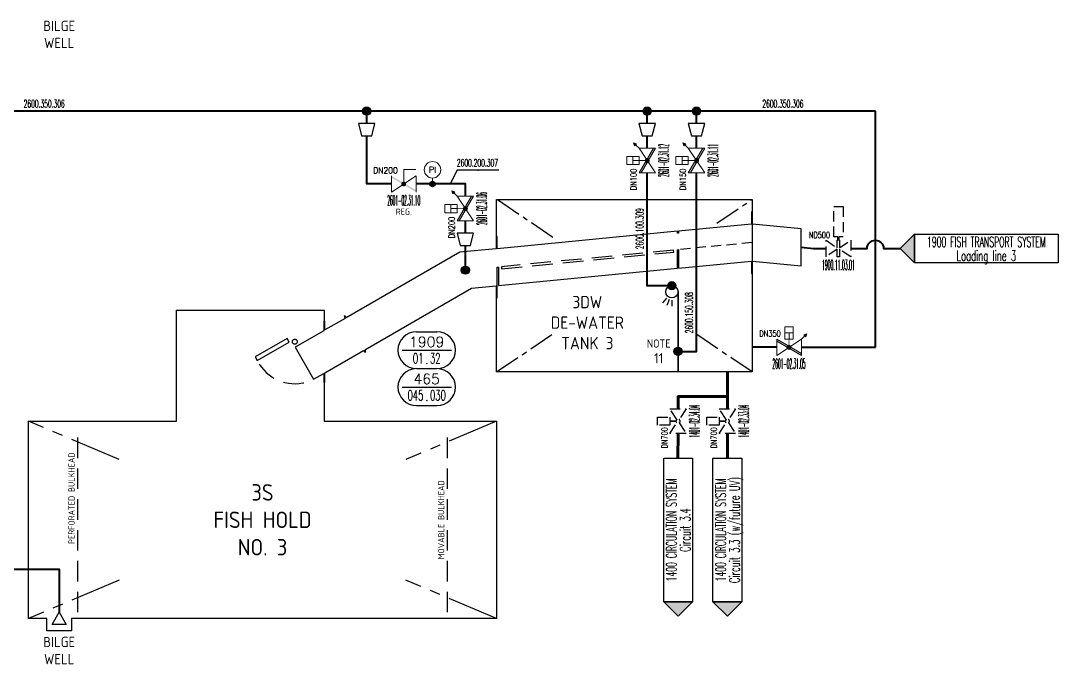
# Model space of a CAD drawing. Extents: x 20 to 522, y 20 to 460.
# Drawn here: x 269.7 to 522.1, y 22.4 to 179 of the extents above; entities that cross this region are included whole.
import ezdxf
from ezdxf.enums import TextEntityAlignment as Align

# ---------------------------------------------------------------- set-up
doc = ezdxf.new("R2010")
doc.units = 0
doc.header["$LTSCALE"] = 10
for name, pattern in [('CENTER', [2, 1.25, -0.25, 0.25, -0.25]), ('DASHED', [0.75, 0.5, -0.25]), ('HIDDEN', [0.375, 0.25, -0.125])]:
    doc.linetypes.add(name, pattern=pattern)
for name, color, linetype in [('000-TX1', 1, 'Continuous'), ('000-TX2', 2, 'Continuous'), ('000-TX3', 3, 'Continuous'), ('0CE1', 1, 'CENTER'), ('0CO0', 7, 'Continuous'), ('0CO1', 1, 'Continuous'), ('0CO2', 2, 'Continuous'), ('0DA1', 1, 'HIDDEN'), ('0TX1', 1, 'Continuous'), ('0TX2', 2, 'Continuous'), ('0TX3', 3, 'Continuous'), ('Reference_1', 7, 'Continuous'), ('Reference_2', 1, 'Continuous')]:
    doc.layers.add(name, color=color, linetype=linetype)
for name, color, linetype, lineweight in [('1400_1 Circulation System Piping', 102, 'Continuous', 60), ('2600 Tank Drainage System Piping', 200, 'Continuous', 40), ('ARMATURE', 1, 'Continuous', 15), ('PIPENUM', 1, 'Continuous', 25)]:
    doc.layers.add(name, color=color, linetype=linetype, lineweight=lineweight)
doc.layers.add('1900 Fish Transport Piping', color=153, linetype='Continuous', lineweight=40, true_color=0x5499d9)
doc.layers.add('Viewport', color=7, linetype='Continuous', plot=False)
doc.styles.add('MMC-TX2', font='romans.shx')
doc.styles.add('ROMANS', font='romans.shx')
doc.styles.get("Standard").update_dxf_attribs({"font": 'isocp.shx'})
doc.styles.add('Standard-TX2', font='romans.shx')

# ---------------------------------------------------------------- blocks, each defined once
blk = doc.blocks.new('BU310PN_F_MMC')
h = blk.add_hatch(color=256)
h.dxf.hatch_style = 1
h.paths.add_polyline_path([(7.31, 3.31), (6.57, 3.06), (6.82, 2.82), (7.06, 2.57)])
blk.add_hatch(color=256).paths.add_polyline_path([(0, 2), (6, -1.5), (6, -2), (0, 1.5)])
h = blk.add_hatch(color=256)
edge = h.paths.add_edge_path()
edge.add_arc((3, -0.01), 0.5, 0, 360)
for p, q in [((2, 3.5), (4, 3.5)), ((3, 3.5), (3, 2)), ((6, 2), (6.82, 2.82)), ((7.31, 3.31), (6.57, 3.06)), ((6.57, 3.06), (6.82, 2.82)), ((6.82, 2.82), (7.06, 2.57)), ((7.31, 3.31), (7.06, 2.57))]:
    blk.add_line(p, q)
for points in [[(2, 2), (4, 2), (4, 5), (2, 5)], [(0, 2), (6, -1.5), (6, -2), (0, 1.5)]]:
    blk.add_lwpolyline(points, close=True)
blk.add_lwpolyline([(0, 2), (0, -2), (6, 2), (6, -2)])
at = {"const_width": 0.2}
blk.add_lwpolyline([(3, 0), (3, 2)], dxfattribs=at)
blk.add_circle((3, -0.01), 0.5)
at = {"layer": '000-TX1', "style": 'MMC-TX2', "width": 0.75}
blk.add_attdef('SIZE', text='', height=1.5, dxfattribs=at).set_placement((1, 3.34), align=Align.MIDDLE_RIGHT)
at = {"layer": '000-TX1', "style": 'MMC-TX2', "width": 0.457143}
blk.add_attdef('ITEMNR.', text='', height=2.5, rotation=360, dxfattribs=at).set_placement((-0.99, -5.24), (7.01, -5.24), align=Align.FIT)
at = {"layer": '000-TX1', "style": 'MMC-TX2', "flags": 1}
for tag, p in [('PRODUCT_NR', (-1, -10.2)), ('DESCRIPTION.', (-1, -13.16)), ('TYPE', (-1, -16.17)), ('RATING', (-1, -19.17)), ('DRILL', (-1, -22.17)), ('HOUSING', (-1, -25.17)), ('TRIM', (-1, -28.17)), ('STEM', (-1, -31.17)), ('SEAT', (-1, -34.17)), ('CTRL', (-1, -37.17)), ('CERT', (-1, -40.17)), ('REMARKS', (-1, -43.17)), ('REV', (-1, -46.17)), ('TAG', (-1, -49.17)), ('FONT/SIGN', (-1, -52.17)), ('DO', (-1, -55.84)), ('DI', (-1, -58.84)), ('AO', (-0.79, -61.28)), ('AI', (-0.79, -64.28)), ('BUS', (-1, -66.95))]:
    blk.add_attdef(tag, p, '', height=1.5, dxfattribs=at)
blk = doc.blocks.new('Pipe_tag')
at = {"layer": '0CO1', "ltscale": 2}
blk.add_point((6, 0), dxfattribs=at)
at = {"color": 0, "style": 'ROMANS', "width": 0.532808}
blk.add_attdef('PIPE-NO', text='', height=2.2, dxfattribs=at).set_placement((-0.18, 1.08), (11.82, 1.08), align=Align.FIT)
at = {"layer": '000-TX2', "color": 2, "style": 'ROMANS', "flags": 1}
for tag, p in [('REMARKS', (6, 12.18)), ('FROM', (6.01, 8.78)), ('TO', (5.97, 10.4)), ('MATERIAL', (6.34, 6.9)), ('DIAMETER', (6.07, 4.56))]:
    blk.add_attdef(tag, text='', height=1.2, dxfattribs=at).set_placement(p, align=Align.MIDDLE_CENTER)
at = {"layer": '000-TX2', "style": 'ROMANS'}
blk.add_attdef('PIPE_TYPE', text='', height=1.2, dxfattribs=at).set_placement((5.89, -1.18), align=Align.MIDDLE)
blk = doc.blocks.new('JOINT')
h = blk.add_hatch(color=256)
h.dxf.hatch_style = 1
h.paths.add_polyline_path([(1, 0, 1), (-1, 0, 1)])
at = {"layer": 'Viewport'}
blk.add_circle((0, 0), 1, dxfattribs=at)
blk = doc.blocks.new('1900 TANK-TRUNK-DEWATER 01')
blk.add_lwpolyline([(7.5, 1.5), (9.23, -1.5), (5.77, -1.5)], close=True)
at = {"layer": '0CE1', "ltscale": 0.5}
for points in [[(127.59, 92.76), (113.93, 102)], [(167.51, 96.23), (176.05, 102)], [(113.93, 60), (127.59, 69.24)], [(176.05, 60), (162.39, 69.24)]]:
    blk.add_lwpolyline(points, dxfattribs=at)
at = {"layer": '0CE1'}
for points in [[(22.11, 38.68), (0, 48)], [(113.93, 48), (91.82, 38.68)], [(22.11, 9.32), (0, 0)], [(113.93, 0), (91.82, 9.32)]]:
    blk.add_lwpolyline(points, dxfattribs=at)
blk.add_circle((64.82, 67.36), 0.6, dxfattribs=at)
at = {"layer": '0CO0', "linetype": 'DASHED'}
blk.add_arc((64.82, 67.36), 10.22, 212.2433, 291.0238, dxfattribs=at)
at = {"layer": '0CO1'}
for points in [[(84.32, 120.5), (80.32, 120.5), (81.07, 117.5), (83.57, 117.5)], [(152.55, 120.5), (148.55, 120.5), (149.3, 117.5), (151.8, 117.5)], [(164.55, 120.5), (160.55, 120.5), (161.3, 117.5), (163.8, 117.5)], [(114.08, 93), (113.78, 93), (113.78, 89.99), (104.93, 89.13), (77.33, 73.19), (77.08, 73.63), (76.82, 73.48), (77.07, 73.04), (72.15, 70.21), (72.15, 72.42), (71.85, 72.42), (71.85, 70.03), (64.9, 66.02), (69.4, 58.23), (71.85, 59.64), (71.85, 57.42), (72.15, 57.42), (72.15, 59.81), (81.57, 65.25), (81.82, 64.82), (82.08, 64.97), (81.83, 65.4), (107.82, 80.41), (113.78, 80.99), (113.78, 78), (114.08, 78), (114.08, 85.5), (114.38, 85.53), (114.38, 81.03), (157.9, 85.24), (157.9, 89.75), (158.2, 89.78), (158.2, 85.27), (175.9, 86.99), (175.9, 84), (176.2, 84), (176.2, 86.99), (188.05, 85.84), (188.05, 94.84), (176.2, 95.99), (176.2, 99), (175.9, 99), (175.9, 95.99), (158.2, 94.28), (158.2, 93.78), (157.9, 93.75), (157.9, 94.25), (114.08, 90)], [(108.32, 93.77), (104.32, 93.77), (105.07, 90.77), (107.57, 90.77)], [(63.48, 67.28), (62.98, 68.15), (55.19, 63.65), (55.69, 62.78)]]:
    blk.add_lwpolyline(points, close=True, dxfattribs=at)
for points in [[(155.27, 77.97), (154.3, 76.82)], [(155.87, 77.62), (155.36, 76.21)], [(156.55, 77.5), (156.55, 76)]]:
    blk.add_lwpolyline(points, dxfattribs=at)
at = {"layer": '0CO2'}
for points in [[(113.93, 93), (113.93, 102), (176.05, 102), (176.05, 60), (158.05, 60), (158.05, 79.5), (158.05, 60), (113.93, 60), (113.93, 78)], [(72, 57.42), (72, 48), (72, 48), (113.93, 48), (113.93, 0), (10.5, 0), (10.5, -3), (4.5, -3), (4.5, 0), (0, 0), (0, 48), (36, 48), (36, 75), (72, 75), (72, 72.42)]]:
    blk.add_lwpolyline(points, dxfattribs=at)
blk.add_circle((156.55, 79.5), 1.5, dxfattribs=at)
at = {"layer": '0DA1'}
blk.add_lwpolyline([(176.05, 91.5), (158.2, 89.78)], dxfattribs=at)
at = {"layer": '0DA1', "linetype": 'DASHED'}
blk.add_lwpolyline([(115.12, 85.11), (157.01, 89.16), (156.96, 89.66), (115.07, 85.61)], close=True, dxfattribs=at)
at = {"layer": '0DA1', "ltscale": 2}
for points in [[(12, 1.5), (12, 46.5)], [(101.93, 1.5), (101.93, 46.5)]]:
    blk.add_lwpolyline(points, dxfattribs=at)
at = {"layer": '1400_1 Circulation System Piping'}
for points in [[(170.05, 60), (170.05, 51)], [(170.05, 54), (158.05, 54), (158.05, 51)], [(158.05, 45), (158.04, 39)], [(170.07, 45), (170.05, 39)]]:
    blk.add_lwpolyline(points, dxfattribs=at)
at = {"layer": '1900 Fish Transport Piping'}
blk.add_lwpolyline([(188.05, 90.34), (191.05, 90.05), (194.05, 90.05)], dxfattribs=at)
at = {"layer": '2600 Tank Drainage System Piping'}
for points in [[(82.32, 120.5), (82.32, 123.5)], [(150.55, 120.5), (150.55, 123.5)], [(162.55, 120.5), (162.55, 123.5)], [(88.32, 105.77), (82.32, 105.77), (82.32, 117.5)], [(150.55, 114.5), (150.55, 117.5)], [(162.55, 114.5), (162.55, 117.5)], [(156.55, 81), (150.55, 81), (150.55, 108.5)], [(158.05, 65), (162.55, 65), (162.55, 108.5)], [(106.32, 102.77), (106.32, 105.77), (94.32, 105.77)], [(106.32, 93.77), (106.32, 96.77)], [(106.32, 84.77), (106.32, 90.77)], [(182.05, 66), (176.05, 66)], [(-6, 12), (7.5, 12), (7.5, 1.5)]]:
    blk.add_lwpolyline(points, dxfattribs=at)
for p in [(82.32, 123.5), (150.55, 123.5), (162.55, 123.5), (106.32, 84.77), (156.55, 81), (158.05, 65)]:
    blk.add_blockref('JOINT', p, dxfattribs=at)
at = {"layer": '000-TX1', "insert": (153.36, 65), "char_height": 2.5, "attachment_point": 5}
blk.add_mtext_dynamic_manual_height_columns('\\pxqc;{\\H0.8x;NOTE}\\P11', width=18.0955, gutter_width=25, heights=[0], dxfattribs=at)
at = {"layer": '0TX1', "char_height": 1.5, "attachment_point": 5, "rotation": 90}
for s, insert in [('\\pxqc;PERFORATED BULKHEAD', (10.5, 29.25)), ('\\pxqc;MOVABLE BULKHEAD', (100.43, 24))]:
    blk.add_mtext_dynamic_manual_height_columns(s, width=42.838, gutter_width=1, heights=[0], dxfattribs=dict(at, insert=insert))
at = {"layer": '0TX1', "insert": (7.5, -4.5), "char_height": 2.5, "attachment_point": 2}
blk.add_mtext_dynamic_manual_height_columns('\\pxqc;BILGE\\PWELL', width=13.9225, gutter_width=1, heights=[7.85], dxfattribs=at)
blk = doc.blocks.new('Reference_diagram1')
at = {"layer": 'Reference_2'}
blk.add_hatch(color=256, dxfattribs=at).paths.add_polyline_path([(-3.5, -3.5), (0, 0), (-3.5, 3.5)])
blk.add_lwpolyline([(-38.5, -3.5), (-3.5, -3.5), (-3.5, 3.5), (-38.5, 3.5)], close=True, dxfattribs=at)
blk.add_lwpolyline([(-3.5, 3.5), (-3.5, -3.5), (0, 0), (-3.5, 3.5)], dxfattribs=at)
at = {"layer": 'Reference_1', "style": 'ROMANS'}
for tag, width, p in [('WBS-NAME', 0.55, (-21, 2.85)), ('DESCRIPTION', 0.6, (-21, -0.5))]:
    blk.add_attdef(tag, text='', height=2.5, dxfattribs=dict(at, width=width)).set_placement(p, align=Align.TOP_CENTER)
blk = doc.blocks.new('INTERFACE VALVE')
at = {"linetype": 'HIDDEN'}
blk.add_lwpolyline([(0.42, -0.27, -0.547905), (-0.42, -0.27), (-3, -1.99), (-3, 2.01), (-0.41, 0.29, -0.192777), (-0.1, 0.49), (-0.1, 2.01), (-1, 2.01), (-1, 5.01), (1, 5.01), (1, 2.01), (0.1, 2.01), (0.1, 0.49, -0.192777), (0.41, 0.29), (3, 2.01), (3, -1.99), (0.42, -0.28)], format="xyb", dxfattribs=at)
at = {"style": 'MMC-TX2', "width": 0.7}
blk.add_attdef('SIZE', text='', height=1.5, dxfattribs=at).set_placement((-1.46, 3.31), align=Align.MIDDLE_RIGHT)
at = {"style": 'MMC-TX2', "width": 0.457143}
blk.add_attdef('ITEMNR.', text='', height=2.5, rotation=360, dxfattribs=at).set_placement((-3.99, -5.23), (4.01, -5.23), align=Align.FIT)
at = {"style": 'MMC-TX2', "flags": 1}
blk.add_attdef('DESCRIPTION.', (-4, -7.96), '', height=1.5, dxfattribs=at)
blk = doc.blocks.new('INTERFACE VALVE GV')
at = {"linetype": 'HIDDEN'}
blk.add_lwpolyline([(0.25, -0.15), (0.25, -1.99), (-0.25, -1.99), (-0.25, -0.15), (-3, -1.99), (-3, 2.01), (-0.25, 0.18), (-0.25, 2.01), (-0.1, 2.01), (-0.1, 2.86), (-1.14, 2.86), (-1.14, 10.21), (1.14, 10.21), (1.14, 2.86), (0.1, 2.86), (0.1, 2.01), (0.25, 2.01), (0.25, 0.18), (3, 2.01), (3, -1.99), (0.25, -0.15)], dxfattribs=at)
at = {"style": 'MMC-TX2', "width": 0.7}
blk.add_attdef('SIZE', text='', height=1.5, dxfattribs=at).set_placement((-1.46, 3.31), align=Align.MIDDLE_RIGHT)
at = {"style": 'MMC-TX2', "width": 0.457143}
blk.add_attdef('ITEMNR.', text='', height=2.5, rotation=360, dxfattribs=at).set_placement((-3.99, -5.23), (4.01, -5.23), align=Align.FIT)
at = {"style": 'MMC-TX2', "flags": 1}
blk.add_attdef('DESCRIPTION.', (-4, -7.96), '', height=1.5, dxfattribs=at)
blk = doc.blocks.new('MMCFP_COMP_TAG')
at = {"layer": '000-TX3', "ltscale": 3}
for p, q in [((-2.5, 4.5), (2.5, 4.5)), ((-6, 0), (6, 0)), ((-2.5, -4.5), (2.5, -4.5))]:
    blk.add_line(p, q, dxfattribs=at)
for centre, start, end in [((-2.5, 0), 90, 270), ((2.5, 0), 270, 90)]:
    blk.add_arc(centre, 4.5, start, end, dxfattribs=at)
at = {"layer": '000-TX2', "style": 'Standard-TX2'}
blk.add_text('.', height=1.5, dxfattribs=at).set_placement((0.02, -3.35), align=Align.CENTER)
at = {"layer": '000-TX2', "style": 'Standard-TX2', "flags": 8}
blk.add_attdef('WBS1', text='', height=2.5, dxfattribs=at).set_placement((-0.02, 0.75), align=Align.CENTER)
at = {"layer": '000-TX2', "style": 'Standard-TX2', "width": 0.6, "flags": 8}
blk.add_attdef('WBS2', text='', height=2.5, dxfattribs=at).set_placement((-0.8, -3.25), align=Align.RIGHT)
blk.add_attdef('Number', (0.8, -3.25), '', height=2.5, dxfattribs=at)
blk = doc.blocks.new('BU301_MMC')
h = blk.add_hatch(color=256)
edge = h.paths.add_edge_path()
edge.add_arc((3, 0), 0.5, 0, 360)
at = {"const_width": 0.25}
blk.add_lwpolyline([(3, 0), (3, 3.5), (6, 3.5)], dxfattribs=at)
blk.add_lwpolyline([(0, 2), (0, -2), (6, 2), (6, -2)])
blk.add_circle((3, 0), 0.5)
blk.add_solid([(0, 2), (6, -1.5), (0, 1.5), (6, -2)])
at = {"layer": '000-TX1', "style": 'MMC-TX2', "width": 0.9}
blk.add_attdef('SIZE', text='', height=1.5, dxfattribs=at).set_placement((1.54, 3.3), align=Align.MIDDLE_RIGHT)
at = {"layer": '000-TX1', "style": 'MMC-TX2', "width": 0.457143}
blk.add_attdef('ITEMNR.', text='', height=2.5, rotation=360, dxfattribs=at).set_placement((-0.99, -5.24), (7.01, -5.24), align=Align.FIT)
at = {"layer": '000-TX1', "style": 'MMC-TX2', "flags": 1}
for tag, p in [('PRODUCT_NR', (-1, -10.2)), ('DESCRIPTION.', (-1, -13.16)), ('TYPE', (-1, -16.17)), ('RATING', (-1, -19.17)), ('DRILL', (-1, -22.17)), ('HOUSING', (-1, -25.17)), ('TRIM', (-1, -28.17)), ('STEM', (-1, -31.17)), ('SEAT', (-1, -34.17)), ('CTRL', (-1, -37.17)), ('CERT', (-1, -40.17)), ('REV', (-1, -46.17)), ('TAG', (-1, -49.17)), ('FONT/SIGN', (-1, -52.17)), ('DO', (-1, -55.82)), ('DI', (-1, -58.82)), ('AO', (-0.79, -61.26)), ('AI', (-0.79, -64.26)), ('BUS', (-1, -66.94))]:
    blk.add_attdef(tag, p, '', height=1.5, dxfattribs=at)
blk.add_attdef('REMARKS', text='', height=1, dxfattribs=at).set_placement((-1, -43.17), (9.07, -43.17), align=Align.ALIGNED)
blk = doc.blocks.new('PI')
blk.add_line((0, 0), (0, 0.78))
blk.add_circle((0, 2.78), 2)
at = {"layer": '000-TX1', "style": 'MMC-TX2', "flags": 1}
for tag, p in [('DO', (-2.77, -54.19)), ('DI', (-2.77, -57.19)), ('AO', (-2.56, -59.63)), ('AI', (-2.56, -62.63)), ('BUS', (-2.77, -65.3))]:
    blk.add_attdef(tag, p, '', height=1.5, dxfattribs=at)
at = {"layer": '0TX1', "style": 'MMC-TX2', "width": 0.457143}
blk.add_attdef('ITEMNR.', text='', height=2.5, rotation=360, dxfattribs=at).set_placement((-3.69, 5.84), (4.31, 5.84), align=Align.FIT)
at = {"layer": '0TX1', "style": 'MMC-TX2'}
blk.add_attdef('SIZE', text='', height=1.5, dxfattribs=at).set_placement((-1.84, 0.9), align=Align.MIDDLE_RIGHT)
at = {"layer": '0TX1', "style": 'MMC-TX2', "flags": 1}
for tag, p in [('PRODUCT_NR', (-2.77, -9.56)), ('DESCRIPTION.', (-2.77, -12.52)), ('TYPE', (-2.77, -15.53)), ('RATING', (-2.77, -18.53)), ('DRILL', (-2.77, -21.53)), ('HOUSING', (-2.77, -24.53)), ('TRIM', (-2.77, -27.53)), ('STEM', (-2.77, -30.53)), ('SEAT', (-2.77, -33.53)), ('CTRL', (-2.77, -36.53)), ('CERT', (-2.77, -39.53)), ('REMARKS', (-2.77, -42.53)), ('REV', (-2.77, -45.53)), ('TAG', (-2.77, -48.53)), ('FONT/SIGN', (-2.77, -51.53))]:
    blk.add_attdef(tag, p, '', height=1.5, dxfattribs=at)
at = {"layer": '0TX2', "style": 'MMC-TX2', "flags": 8}
blk.add_attdef('PI', text='', height=1.5, dxfattribs=at).set_placement((0, 2.78), align=Align.MIDDLE_CENTER)

msp = doc.modelspace()

# ---------------------------------------------------------------- linework, layer by layer
at = {"layer": '0CO0'}
msp.add_lwpolyline([(385.99, 142.63), (375.86, 142.63), (374.16, 139.3)], dxfattribs=at)
at = {"layer": '1900 Fish Transport Piping'}
msp.add_lwpolyline([(471.58, 123.58), (475.58, 123.58, -1), (479.58, 123.58), (483.58, 123.58)], format="xyb", dxfattribs=at)
at = {"layer": '2600 Tank Drainage System Piping'}
for p, q in [((477.58, 157.02), (174.52, 157.02)), ((477.58, 99.53), (477.58, 157.02)), ((459.58, 99.53), (477.58, 99.53))]:
    msp.add_line(p, q, dxfattribs=at)

# ---------------------------------------------------------------- block references
ref = msp.add_blockref('Reference_diagram1', (483.58, 123.58), dxfattribs=dict(xscale=-1))
ref.add_attrib('WBS-NAME', '1900 FISH TRANSPORT SYSTEM', dxfattribs={"layer": 'Reference_1', "height": 2.5, "style": 'ROMANS', "width": 0.55}).set_placement((504.58, 126.43), align=Align.TOP_CENTER)
ref.add_attrib('DESCRIPTION', 'Loading line 3', dxfattribs={"layer": 'Reference_1', "height": 2.5, "style": 'ROMANS', "width": 0.6}).set_placement((504.58, 123.08), align=Align.TOP_CENTER)
ref = msp.add_blockref('MMCFP_COMP_TAG', (368.43, 98.83))
ref.add_attrib('WBS1', '1909', dxfattribs={"layer": '000-TX2', "height": 2.5, "style": 'Standard-TX2'}).set_placement((368.42, 99.58), align=Align.CENTER)
ref.add_attrib('WBS2', '01', dxfattribs={"layer": '000-TX2', "height": 2.5, "style": 'Standard-TX2', "width": 0.6}).set_placement((367.63, 95.58), align=Align.RIGHT)
ref.add_attrib('Number', '32', (369.23, 95.58), dxfattribs={"layer": '000-TX2', "height": 2.5, "style": 'Standard-TX2', "width": 0.6})
ref = msp.add_blockref('MMCFP_COMP_TAG', (368.43, 89.83))
ref.add_attrib('WBS1', '465', dxfattribs={"layer": '000-TX2', "height": 2.5, "style": 'Standard-TX2'}).set_placement((368.42, 90.58), align=Align.CENTER)
ref.add_attrib('WBS2', '045', dxfattribs={"layer": '000-TX2', "height": 2.5, "style": 'Standard-TX2', "width": 0.6}).set_placement((367.63, 86.58), align=Align.RIGHT)
ref.add_attrib('Number', '030', (369.23, 86.58), dxfattribs={"layer": '000-TX2', "height": 2.5, "style": 'Standard-TX2', "width": 0.6})
ref = msp.add_blockref('Reference_diagram1', (429.58, 34.03), dxfattribs=dict(xscale=-1, rotation=90))
ref.add_attrib('WBS-NAME', '1400 CIRCULATION SYSTEM', dxfattribs={"layer": 'Reference_1', "height": 2.5, "rotation": 90, "style": 'ROMANS', "width": 0.55}).set_placement((426.72, 55.03), align=Align.TOP_CENTER)
ref.add_attrib('DESCRIPTION', 'Circuit 3.4', dxfattribs={"layer": 'Reference_1', "height": 2.5, "rotation": 90, "style": 'ROMANS', "width": 0.6}).set_placement((430.08, 55.03), align=Align.TOP_CENTER)
ref = msp.add_blockref('Reference_diagram1', (441.58, 34.03), dxfattribs=dict(xscale=-1, rotation=90))
ref.add_attrib('WBS-NAME', '1400 CIRCULATION SYSTEM', dxfattribs={"layer": 'Reference_1', "height": 2.5, "rotation": 90, "style": 'ROMANS', "width": 0.55}).set_placement((438.72, 55.03), align=Align.TOP_CENTER)
ref.add_attrib('DESCRIPTION', 'Circuit 3.3 (w/future UV)', dxfattribs={"layer": 'Reference_1', "height": 2.5, "rotation": 90, "style": 'ROMANS', "width": 0.6}).set_placement((442.08, 55.03), align=Align.TOP_CENTER)
at = {"layer": '0CO0', "ltscale": 2}
ref = msp.add_blockref('INTERFACE VALVE GV', (468.58, 123.56), dxfattribs=at)
ref.add_attrib('ITEMNR.', '1900.11.03.01', dxfattribs={"layer": '0', "height": 2.5, "rotation": 360, "style": 'MMC-TX2', "width": 0.304072}).set_placement((464.58, 118.34), (472.58, 118.34), align=Align.FIT)
ref.add_attrib('SIZE', 'ND500', dxfattribs={"layer": '0', "height": 1.5, "style": 'MMC-TX2', "width": 0.7}).set_placement((466.56, 126.87), align=Align.MIDDLE_RIGHT)
ref = msp.add_blockref('INTERFACE VALVE', (429.59, 81.53), dxfattribs=dict(at, rotation=90))
ref.add_attrib('ITEMNR.', '1401-02.34.04', dxfattribs={"layer": '0', "height": 2.5, "rotation": 90, "style": 'MMC-TX2', "width": 0.27541}).set_placement((434.81, 77.53), (434.81, 85.53), align=Align.FIT)
ref.add_attrib('SIZE', 'DN700', dxfattribs={"layer": '0', "height": 1.5, "rotation": 90, "style": 'MMC-TX2', "width": 0.7}).set_placement((426.28, 80.06), align=Align.MIDDLE_RIGHT)
ref = msp.add_blockref('INTERFACE VALVE', (441.59, 81.53), dxfattribs=dict(at, rotation=90))
ref.add_attrib('ITEMNR.', '1401-02.33.04', dxfattribs={"layer": '0', "height": 2.5, "rotation": 90, "style": 'MMC-TX2', "width": 0.27541}).set_placement((446.81, 77.53), (446.81, 85.53), align=Align.FIT)
ref.add_attrib('SIZE', 'DN700', dxfattribs={"layer": '0', "height": 1.5, "rotation": 90, "style": 'MMC-TX2', "width": 0.7}).set_placement((438.28, 80.06), align=Align.MIDDLE_RIGHT)
at = {"layer": '0CO1'}
msp.add_blockref('1900 TANK-TRUNK-DEWATER 01', (271.52, 33.53), dxfattribs=at)
at = {"layer": '2600 Tank Drainage System Piping', "xscale": 0.6666666666666666, "yscale": 0.6666666666666666, "zscale": 0.6666666666666666, "rotation": 270}
msp.add_blockref('JOINT', (369.84, 139.3), dxfattribs=at)
at = {"layer": 'ARMATURE'}
ref = msp.add_blockref('BU310PN_F_MMC', (422.08, 142.02), dxfattribs=dict(at, rotation=90))
ref.add_attrib('ITEMNR.', '2601-02.31.12', dxfattribs={"layer": '000-TX1', "height": 2.5, "rotation": 90, "style": 'MMC-TX2', "width": 0.276543}).set_placement((427.31, 141.03), (427.31, 149.03), align=Align.FIT)
ref.add_attrib('SIZE', 'DN100', dxfattribs={"layer": '000-TX1', "height": 1.5, "rotation": 90, "style": 'MMC-TX2', "width": 0.75}).set_placement((418.74, 143.02), align=Align.MIDDLE_RIGHT)
ref = msp.add_blockref('BU310PN_F_MMC', (434.08, 142.02), dxfattribs=dict(at, rotation=90))
ref.add_attrib('ITEMNR.', '2601-02.31.11', dxfattribs={"layer": '000-TX1', "height": 2.5, "rotation": 90, "style": 'MMC-TX2', "width": 0.283544}).set_placement((439.31, 141.03), (439.31, 149.03), align=Align.FIT)
ref.add_attrib('SIZE', 'DN150', dxfattribs={"layer": '000-TX1', "height": 1.5, "rotation": 90, "style": 'MMC-TX2', "width": 0.75}).set_placement((430.74, 143.02), align=Align.MIDDLE_RIGHT)
ref = msp.add_blockref('PI', (369.84, 139.96), dxfattribs=at)
ref.add_attrib('PI', 'PI', dxfattribs={"layer": '0TX2', "height": 1.5, "style": 'MMC-TX2'}).set_placement((369.84, 142.74), align=Align.MIDDLE_CENTER)
ref = msp.add_blockref('BU301_MMC', (359.84, 139.3), dxfattribs=at)
ref.add_attrib('ITEMNR.', '2601-02.31.10', dxfattribs={"layer": '000-TX1', "height": 2.5, "rotation": 360, "style": 'MMC-TX2', "width": 0.276543}).set_placement((358.85, 134.06), (366.85, 134.06), align=Align.FIT)
ref.add_attrib('SIZE', 'DN200', dxfattribs={"layer": '000-TX1', "height": 1.5, "style": 'MMC-TX2', "width": 0.9}).set_placement((361.38, 142.59), align=Align.MIDDLE_RIGHT)
ref = msp.add_blockref('BU310PN_F_MMC', (377.84, 130.3), dxfattribs=dict(at, rotation=90))
ref.add_attrib('ITEMNR.', '2601-02.31.06', dxfattribs={"layer": '000-TX1', "height": 2.5, "rotation": 90, "style": 'MMC-TX2', "width": 0.276543}).set_placement((383.08, 129.3), (383.08, 137.3), align=Align.FIT)
ref.add_attrib('SIZE', 'DN200', dxfattribs={"layer": '000-TX1', "height": 1.5, "rotation": 90, "style": 'MMC-TX2', "width": 0.75}).set_placement((374.5, 131.3), align=Align.MIDDLE_RIGHT)
ref = msp.add_blockref('BU310PN_F_MMC', (453.58, 99.53), dxfattribs=at)
ref.add_attrib('ITEMNR.', '2601-02.31.05', dxfattribs={"layer": '000-TX1', "height": 2.5, "rotation": 360, "style": 'MMC-TX2', "width": 0.276543}).set_placement((452.58, 94.29), (460.58, 94.29), align=Align.FIT)
ref.add_attrib('SIZE', 'DN350', dxfattribs={"layer": '000-TX1', "height": 1.5, "style": 'MMC-TX2', "width": 0.75}).set_placement((454.58, 102.87), align=Align.MIDDLE_RIGHT)
at = {"layer": 'PIPENUM'}
ref = msp.add_blockref('Pipe_tag', (270.52, 157.02), dxfattribs=dict(at, xscale=0.8333333333333482, yscale=0.8333333333333482, zscale=0.8333333333333482))
ref.add_attrib('PIPE-NO', '2600.350.306', dxfattribs={"layer": '0', "color": 0, "height": 1.8333, "style": 'ROMANS', "width": 0.527898}).set_placement((270.37, 157.92), (280.37, 157.92), align=Align.FIT)
ref = msp.add_blockref('Pipe_tag', (450.24, 157.02), dxfattribs=dict(at, xscale=0.8333333333333482, yscale=0.8333333333333482, zscale=0.8333333333333482))
ref.add_attrib('PIPE-NO', '2600.350.306', dxfattribs={"layer": '0', "color": 0, "height": 1.8333, "style": 'ROMANS', "width": 0.527898}).set_placement((450.09, 157.92), (460.09, 157.92), align=Align.FIT)
ref = msp.add_blockref('Pipe_tag', (375.92, 142.63), dxfattribs=dict(at, xscale=0.8333333333333482, yscale=0.8333333333333482, zscale=0.8333333333333482))
ref.add_attrib('PIPE-NO', '2600.200.307', dxfattribs={"layer": '0', "color": 0, "height": 1.8333, "style": 'ROMANS', "width": 0.527898}).set_placement((375.77, 143.53), (385.77, 143.53), align=Align.FIT)
ref = msp.add_blockref('Pipe_tag', (422.08, 123.57), dxfattribs=dict(at, xscale=0.8333333333333482, yscale=0.8333333333333482, zscale=0.8333333333333482, rotation=90))
ref.add_attrib('PIPE-NO', '2600.100.309', dxfattribs={"layer": '0', "color": 0, "height": 1.8333, "rotation": 90, "style": 'ROMANS', "width": 0.530342}).set_placement((421.18, 123.41), (421.18, 133.41), align=Align.FIT)
ref = msp.add_blockref('Pipe_tag', (434.08, 103.08), dxfattribs=dict(at, xscale=0.8333333333333482, yscale=0.8333333333333482, zscale=0.8333333333333482, rotation=90))
ref.add_attrib('PIPE-NO', '2600.150.308', dxfattribs={"layer": '0', "color": 0, "height": 1.8333, "rotation": 90, "style": 'ROMANS', "width": 0.527898}).set_placement((433.18, 102.93), (433.18, 112.93), align=Align.FIT)

# ---------------------------------------------------------------- texts
at = {"layer": '0TX1', "attachment_point": 2}
for s, insert, char_height in [('\\pxqc;BILGE\\PWELL', (279.02, 179.03), 2.5), ('REG.', (362.84, 133.3), 1.5)]:
    msp.add_mtext_dynamic_manual_height_columns(s, width=13.9225, gutter_width=1, heights=[7.85], dxfattribs=dict(at, insert=insert, char_height=char_height))
at = {"layer": '0TX2', "insert": (407.51, 105.53), "char_height": 3, "attachment_point": 5}
msp.add_mtext_dynamic_manual_height_columns('\\pxqc;3DW\\PDE-WATER\\PTANK 3', width=57.2857, gutter_width=1, heights=[0], dxfattribs=at)
at = {"layer": '0TX3', "insert": (328.49, 57.53), "char_height": 4, "attachment_point": 5}
msp.add_mtext_dynamic_manual_height_columns('\\pxqc;3S\\PFISH HOLD\\PNO. 3', width=42.838, gutter_width=1, heights=[0], dxfattribs=at)

doc.saveas('drawing.dxf')
